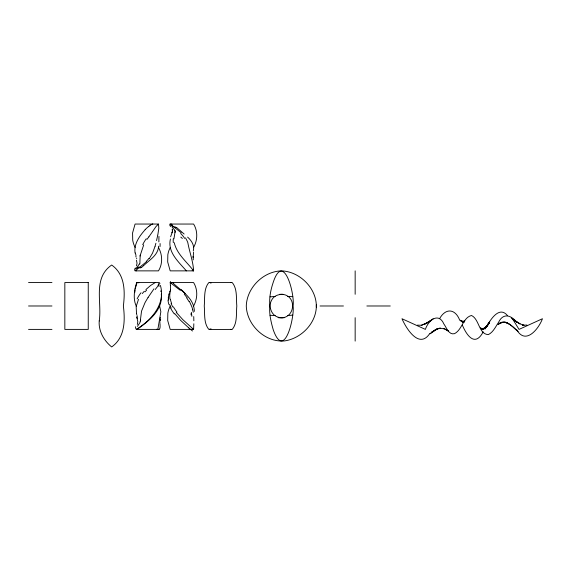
<?xml version="1.0" encoding="UTF-8"?>
<svg xmlns="http://www.w3.org/2000/svg" width="571" height="571" viewBox="0 0 571 571"><rect width="100%" height="100%" fill="white"/><g stroke="black" fill="none" stroke-linecap="round" stroke-linejoin="round"><path stroke-width="0.86" d="M194.347 311.395C194.297 298.355 181.464 290.946 173.006 283.102M193.184 257.664L193.212 256.408L193.248 259.862M193.833 323.771L193.605 329.396L192.477 329.281M158.959 236.394L158.852 241.897M193.212 257.014L193.526 252.196M158.588 246.208C158.231 255.216 149.345 260.019 143.606 265.636M173.934 238.849L174.983 232.411M134.856 292.238L135.041 289.854M160.223 317.433L160.158 318.418M168.531 297.263L168.738 295.45M140.437 319.774L141.537 311.124L144.955 302.78A35.281 14.532 -58.2 0 1 148.075 297.527M175.047 231.862L175.019 232.161A9.2 7.587 55.7 0 1 175.04 232.433M136.405 270.868L136.419 270.675A19.079 6.773 -51.2 0 1 136.44 270.397M160.48 320.745L160.629 319.21M140.18 255.994L139.924 261.397A10.378 9.336 19.6 0 1 139.752 264.03M136.512 306.591C132.686 299.361 134.435 289.147 136.605 282.873M170.451 289.804L170.429 285.793M140.295 255.173L143.692 244.916M170.436 289.897L170.286 290.767M140.302 320.966L140.066 322.087A9.464 8.272 20.7 0 1 139.881 322.658L137.461 326.355M170.258 282.245L170.372 285.486M159.445 320.117L157.839 329.396M170.258 290.932L169.715 295.271L169.944 299.09M316.32 307.084C316.948 288.512 299.804 271.411 281.403 270.868C263.224 271.411 246.829 287.805 246.287 305.985C246.843 325.177 265.301 342.721 284.693 340.901C301.695 338.403 316.962 322.422 316.32 304.893M159.587 319.339L160.851 311.723L159.573 305.763M157.824 234.838L158.824 228.293L158.488 224.046L155.969 226.587L152.821 231.184M157.746 235.223L156.533 240.605M168.845 294.907L168.93 294.5M193.284 250.947C194.825 245.58 191.499 240.505 187.616 237.129M168.959 294.372L169.287 293.159M192.641 269.798A1.756 0.856 13.8 0 1 193.605 270.868C193.155 261.375 189.501 252.047 187.816 242.625A25.431 25.395 -52.4 0 0 186.367 239.42L185.461 237.864M135.213 288.733L137.097 282.574M155.883 243.246L155.098 246.172M137.318 324.471L137.804 321.737L136.833 316.891M155.041 246.358L152.528 253.16L149.238 258.649M170.429 239.021C167.189 252.004 178.737 262.039 186.374 270.868M171.486 282.952L171.614 282.574L170.779 282.773M169.623 292.088L169.873 291.338M136.469 265.8L137.033 263.26L136.455 260.205M170.615 236.772L172.435 231.583L172.199 229.099M170.458 281.567L170.429 281.653A23.982 11.798 19.5 0 0 170.322 282.267M139.417 263.952L136.619 267.72M170.194 247.457L168.973 250.376A25.352 20.699 -45 0 0 167.838 254.716L167.688 261.961L170.194 270.868L193.512 270.868M169.637 304.536L170.201 306.006L168.973 308.904A25.352 20.699 -45 0 0 167.838 313.251L167.688 320.495L170.194 329.396L193.391 329.396M138.525 299.283L136.169 306.513L136.519 313.757M486.478 326.79C490.318 319.953 499.125 305.449 507.441 315.535M148.039 297.505L153.97 288.855M152.55 231.59L148.895 236.794M489.718 321.773L485.029 328.932L489.618 321.973M485.393 328.154L489.647 321.908M146.99 239.37L148.838 236.872M484.929 328.832L489.268 322.658L484.843 328.703M483.187 331.851C475.065 347.325 466.764 335.598 462.339 325.085M484.808 328.575L489.347 322.501M439.599 318.661C445.694 307.705 455.38 308.69 459.776 320.352M142.286 293.565L144.256 291.274M429.756 333.55C419.143 349.495 406.167 328.439 401.977 318.732L425.388 329.396C428.2 320.424 438.614 311.852 443.91 324.05C446.551 327.618 448.806 335.184 454.53 333.664C462.196 329.767 462.924 317.604 471.482 315.485C479.454 319.196 478.662 334.271 488.362 334.606C493.251 332.186 495.542 326.755 498.483 322.465C502.908 312.972 510.574 314.685 516.698 322.108L512.794 319.16M145.22 229.649C139.531 236.016 133.693 243.96 135.07 252.974M145.898 289.568L150.601 285.471L155.212 282.574M487.12 325.82L483.152 329.253M146.519 261.725L137.875 268.705M485.043 327.882L488.005 325.177M430.37 333.485L433.489 331.044L431.997 332.036M143.385 265.836L141.294 267.628M429.992 333.828L437.45 328.76M487.256 325.998L482.987 329.017M137.661 268.884L135.877 270.304M486.528 326.605L482.424 329.339M283.045 294.315C263.709 294.165 270.012 318.689 273.352 330.131C284.608 361.179 294.686 316.313 293.109 305.985C294.914 293.159 283.03 249.413 272.567 284.408C268.834 296.078 265.379 319.731 284.693 317.626M278.113 317.626C296.021 320.938 298.126 293.037 279.761 294.315M148.717 226.523L150.002 225.616M483.28 329.153L485.229 327.747L481.41 329.274L483.965 328.696L481.81 328.782M426.466 323.372L431.39 320.21L424.36 324.157L426.466 323.372L433.146 318.711M435.088 329.974L431.583 332.408L437.75 328.489L435.088 329.974L440.041 328.189L444.88 328.975L448.199 330.952M498.376 324.321C501.252 321.523 505.77 321.623 508.954 323.836L505.992 322.429M136.248 329.396C151.158 320.431 165.876 304.107 160.401 285.421M499.382 323.621L500.639 322.772L504.086 322.144L506.556 322.608L502.83 322.215L499.382 323.621L501.481 322.294L498.033 324.528M211.027 328.846L208.822 329.396C203.561 323.15 204.96 313.672 204.261 305.985C204.96 298.298 203.561 288.826 208.822 282.574L232.24 282.574C237.5 288.826 236.101 298.298 236.801 305.985C236.101 313.672 237.5 323.15 232.24 329.396L209.528 329.51M483.252 329.003L484.686 328.154M499.546 323.514L501.652 322.28L500.86 322.622L503.072 322.201M483.052 329.153L484.294 328.453L482.202 329.167M426.737 323.193L421.405 325.142M422.376 324.785L425.645 323.657M482.288 329.203L483.858 328.782L481.845 328.889L483.53 329.032L480.739 328.296M230.798 282.652L231.533 282.459M462.296 321.901L460.369 320.21L461.846 321.509L464.837 320.945M192.191 329.331L190.4 329.296M438.849 328.346L440.334 328.147M270.019 296.87L275.129 296.442M287.677 315.535L292.787 315.106M461.982 321.609L463.688 321.487M526.947 325.056L522.301 325.22L523.764 325.292M461.903 321.537L464.48 321.53L461.461 321.159L464.152 322.073L461.061 320.809L463.852 322.572L460.697 320.495M158.31 224.046L135.077 224.046L132.572 232.947L132.722 240.191A25.352 20.699 45 0 0 133.857 244.538L135.077 247.457M170.394 224.046L193.605 224.046C197.687 230.613 197.659 239.121 194.326 245.987A25.095 14.489 -45 0 1 193.605 247.457M135.927 270.868L158.488 270.868C162.571 264.302 162.542 255.794 159.209 248.927A25.095 14.489 45 0 0 158.488 247.457M28.55 282.574L51.961 282.574M136.576 282.574L159.473 282.574M170.629 282.574L193.605 282.574C197.687 289.14 197.659 297.648 194.326 304.514A25.095 14.489 -45 0 1 193.605 305.985M28.55 305.985L51.961 305.985M320.031 305.985L343.442 305.985M366.86 305.985L390.271 305.985M28.55 329.396L51.961 329.396M159.259 329.396L137.09 329.396C148.767 321.138 163.02 310.117 161.3 294.115M481.988 328.939L483.63 328.953L480.811 328.396L483.13 329.331L480.411 327.825M417.48 325.135L422.126 325.292M287.677 296.442L292.78 296.677M270.026 315.292L275.129 315.535M209.528 282.459L211.027 283.123M230.798 329.324L231.533 329.51M461.561 321.245L463.559 321.773M504.086 322.144L507.805 323.25L510.367 324.785L518.118 331.587M512.144 318.668L519.781 323.778L524.021 325.17M505.249 322.08L507.805 323.25M443.838 328.482L448.285 331.044M171.257 224.046L172.071 224.453M520.067 323.871L513.036 319.674L511.281 317.811M462.553 321.673L461.175 320.909L462.417 321.894M519.781 323.778L513.036 319.674L519.039 329.396L542.45 318.732C538.703 328.91 525.591 345.291 516.734 329.795M156.968 329.103L157.432 329.396M508.169 323.436L512.844 326.633L516.362 329.931M170.194 224.046L181.25 232.804M159.273 329.132C160.501 328.682 159.973 325.234 160.037 323.521M193.569 329.367L182.87 319.689L176.311 312.465M170.194 282.574L180.365 290.382M192.52 331.009L189.651 328.66M462.524 321.965L460.49 320.317M138.453 282.574L138.832 282.873M176.396 227.329L184.126 234.024M189.436 328.482L188.851 327.982M188.801 327.94L180.607 320.331L174.769 313.693M171.857 226.694L174.904 230.42M184.269 294.172L187.152 297.812M193.605 270.868C186.824 261.782 176.882 254.202 174.234 242.675M189.322 301.26L191.835 306.763A29.913 26.138 54.9 0 1 192.748 309.875M172.67 306.92L171.114 303.486M171.143 308.019L170.201 306.006M136.762 258.684L136.605 258.313M136.169 257.178L135.77 256.008M192.377 270.754L192.241 270.361M137.318 316.462L137.011 315.542M192.77 309.867L193.276 312.294M136.897 317.133L137.233 318.525M160.751 290.867L160.901 291.581M168.609 300.132L168.502 298.405M175.047 231.255L175.033 231.048A3.918 3.669 -11.3 0 0 174.919 230.42M193.747 316.57L193.847 320.802M160.016 322.408L160.008 321.83M355.155 270.868L355.155 294.279M355.155 317.69L355.155 341.101M168.288 298.348A25.923 18.329 32.1 0 1 168.345 297.205M168.895 304.471A22.769 15.167 40.3 0 1 168.01 299.946M174.326 313.922A24.653 14.746 46.1 0 1 170.586 308.055M176.953 312.08A23.939 12.962 48.5 0 1 173.42 306.848M171.643 303.515A23.418 14.71 45.5 0 1 170.401 299.218M172.399 282.367A34.167 30.299 40.8 0 1 173.141 282.902M191.071 313.443A39.349 2.391 88.9 0 1 191.078 314.906M191.321 312.337A36.444 28.564 64 0 1 191.849 316.355M186.767 298.076A36.287 32.468 53.8 0 1 188.915 301.474M181.036 289.526A35.024 33.318 53.3 0 1 185.09 293.43M157.953 285.243A17.965 11.256 -52.7 0 1 159.987 283.302M158.502 283.623A44.631 26.858 -74.7 0 1 159.123 286.428M136.483 329.289A12.219 4.953 -17.6 0 1 135.691 326.698M140.644 319.76A22.083 18.636 -18.8 0 1 140.552 320.966M155.248 289.497A23.854 10.278 -51.6 0 1 158.288 285.707M136.812 314.578A31.541 26.666 3.5 0 1 136.59 313.75M137.133 298.876A29.778 24.953 -33.5 0 1 141.016 292.766M144.984 291.845A41.747 33.332 -38.1 0 1 146.59 290.182M159.937 319.924A32.833 18.208 -48.4 0 1 160.094 319.16M170.272 225.16A12.876 5.817 11.7 0 1 169.994 224.01M170.593 226.58A11.127 4.611 19 0 1 169.844 224.988M175.126 231.262A5.582 5.075 26.6 0 1 175.104 231.869M173.32 242.639A21.934 17.979 25.8 0 1 173.313 238.707M180.636 233.475A26.123 24.881 57.1 0 1 184.669 238.371M171.671 225.516A20.649 14.96 38.2 0 1 174.269 227.137M174.89 226.73A28.721 25.845 43.7 0 1 176.125 227.679M180.786 237.093A29.956 3.562 40.4 0 1 182.363 238.457M149.909 225.466A19.964 19.257 -56 0 1 152.778 223.882M139.024 266.821A19.293 13.39 -37 0 1 135.577 268.934M135.348 267.927A11.677 4.411 -21 0 0 135.063 270.875L135.484 270.59A10.935 3.876 -51.3 0 1 135.52 270.476M140.009 256.015A25.738 20.399 -37.6 0 1 140.116 255.187M142.7 244.716A21.962 12.698 -56.9 0 1 146.283 238.728M136.062 255.344A27.037 22.704 3.9 0 1 135.241 252.946M145.184 229.613A30.099 29.521 -63.2 0 1 148.681 226.473M136.055 270.547A16.887 11.791 -37 0 1 135.648 270.84M148.903 258.392A27.215 26.394 -60.8 0 1 146.24 261.425M141.037 267.307A27.508 24.838 -43.4 0 1 139.931 268.17M160.073 243.51A19.485 15.817 50.9 0 1 159.994 246.665M99.226 320.966C98.405 331.166 103.986 340.651 111.666 346.954C125.078 337.568 125.163 320.545 123.372 305.985C125.163 291.424 125.078 274.401 111.666 265.015C92.595 278.334 102.138 301.923 99.226 320.966M172.528 230.962L172.085 232.811L172.535 231.027M88.248 282.574L64.837 282.574L64.837 329.396L88.248 329.396L88.248 282.574M172.528 230.313L172.421 229.813L172.528 230.313"/></g></svg>
